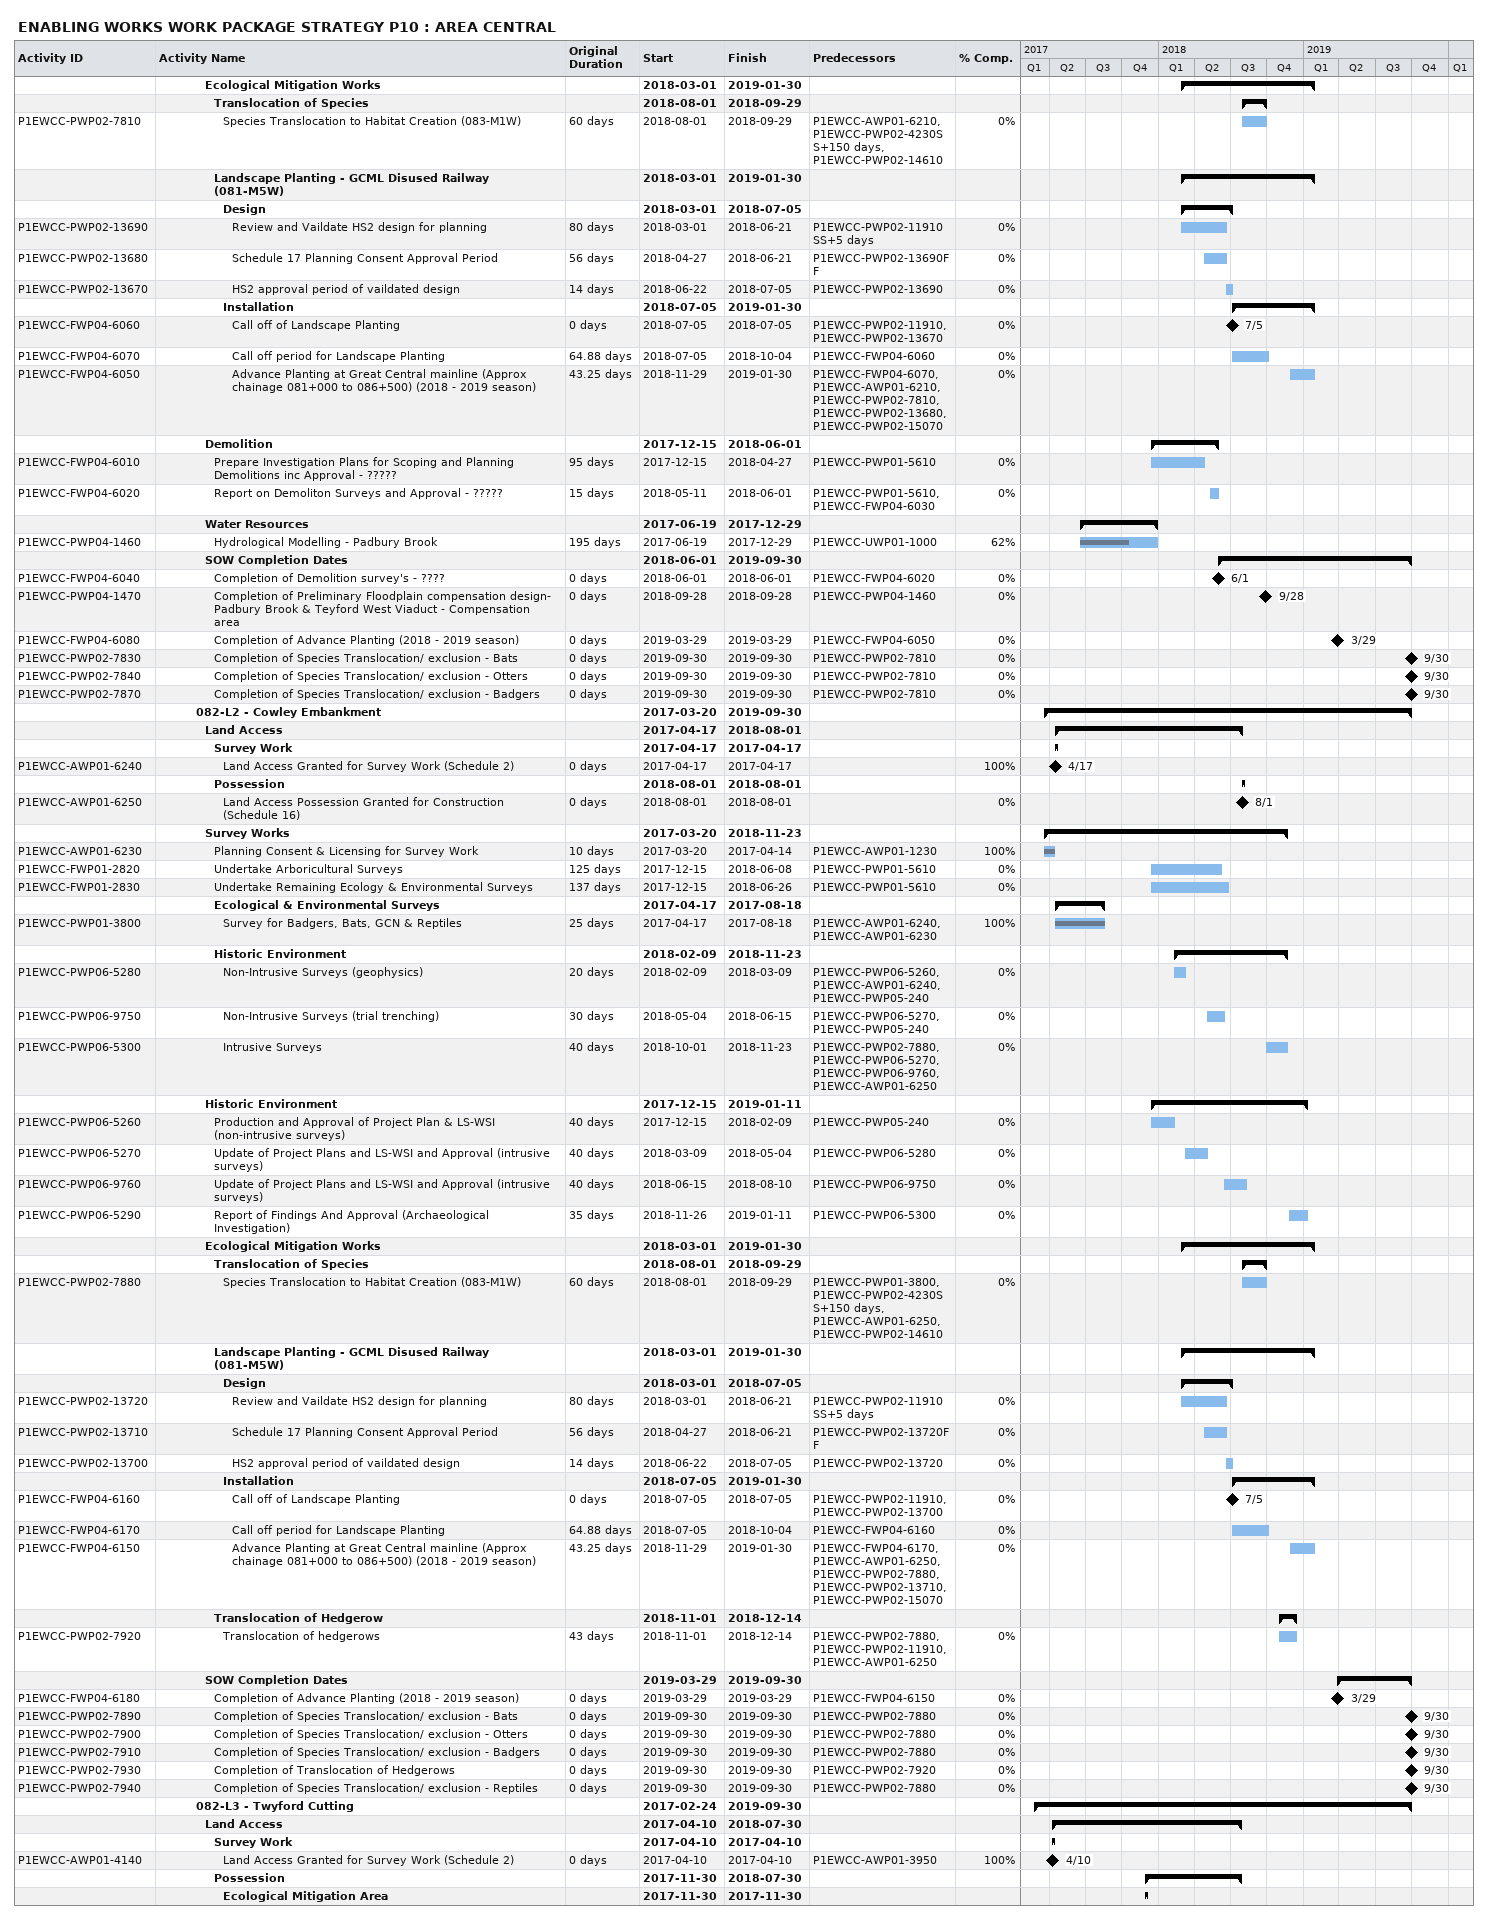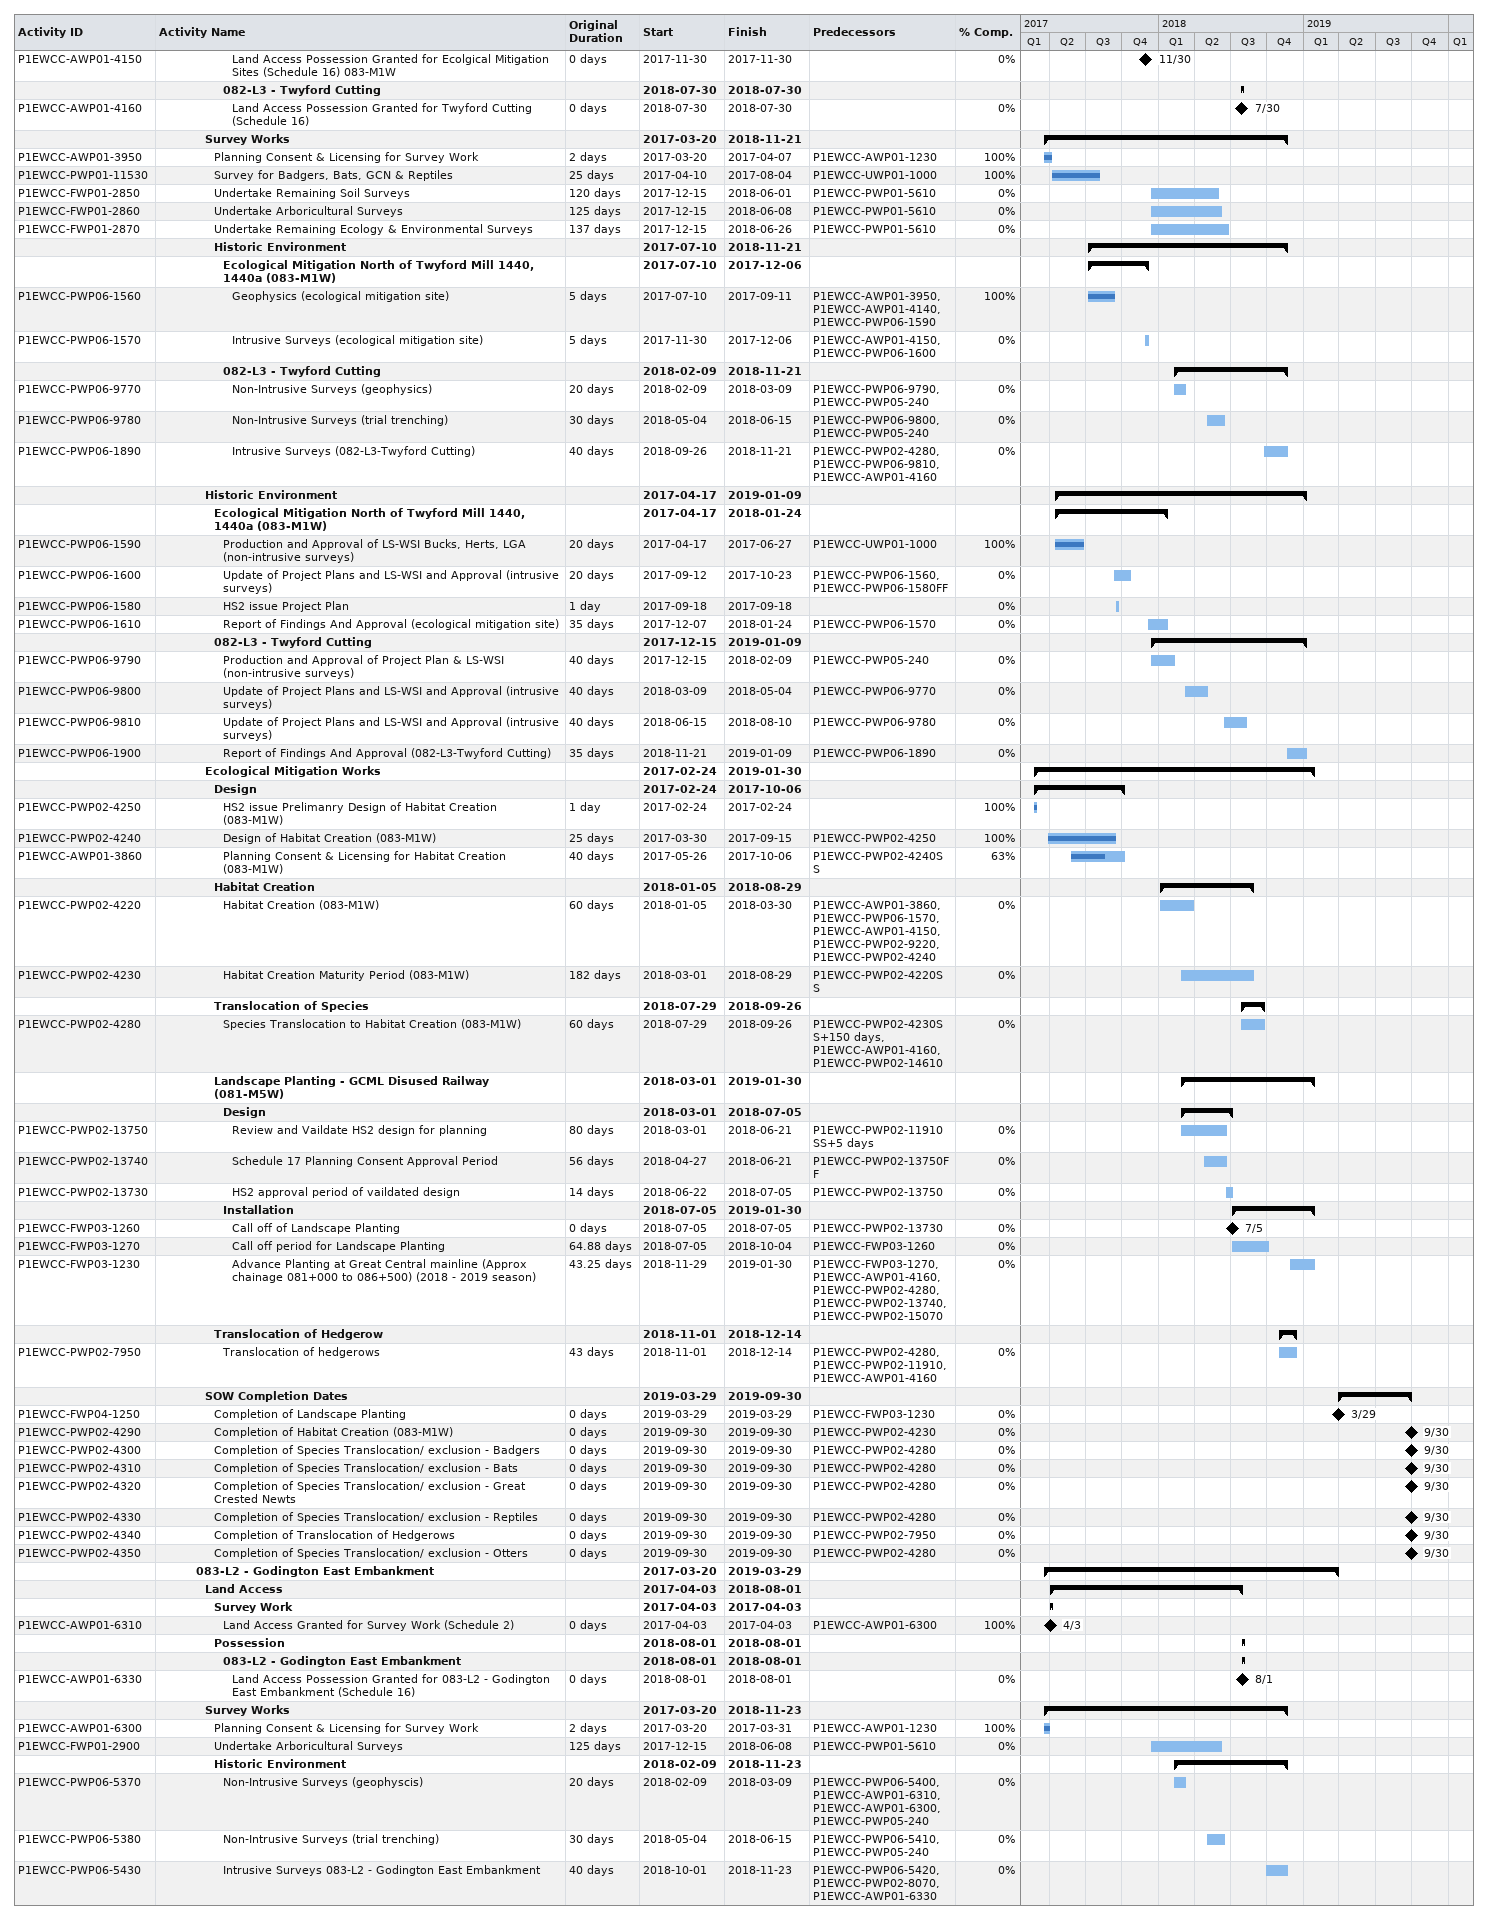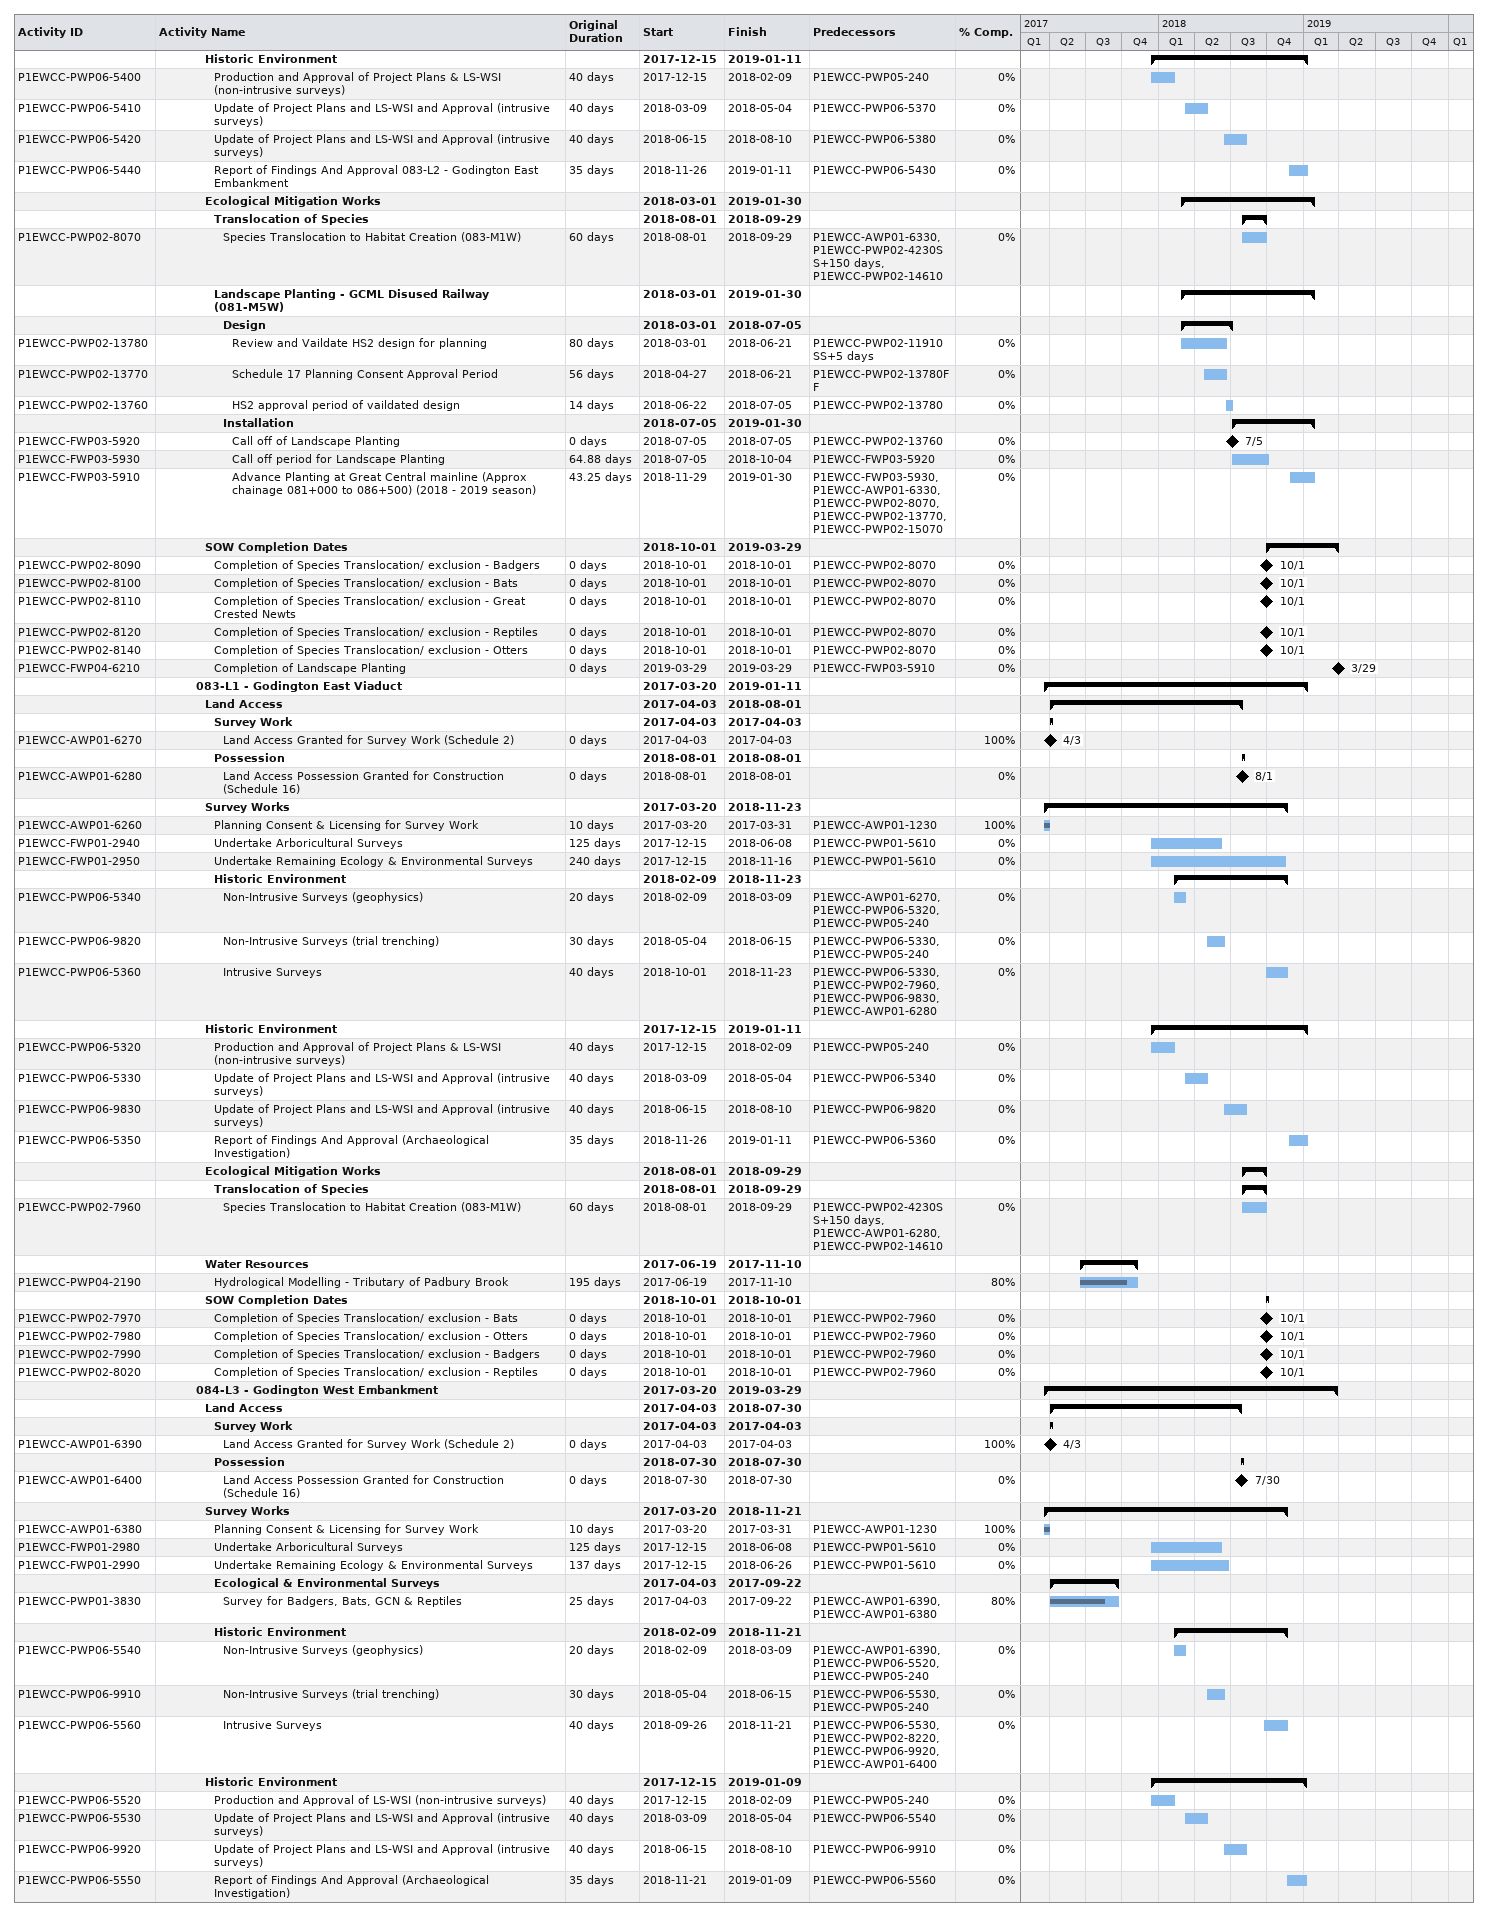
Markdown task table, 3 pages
ENABLING WORKS WORK PACKAGE STRATEGY P10 : AREA CENTRAL

| ID | Level | Task | Original duration | Start | Finish | Predecessors | % complete |
|---|---|---|---|---|---|---|---|
|  | 6 | **Ecological Mitigation Works** |  | 2018-03-01 | 2019-01-30 |  |  |
|  | 7 | **Translocation of Species** |  | 2018-08-01 | 2018-09-29 |  |  |
| P1EWCC-PWP02-7810 | 8 | Species Translocation to Habitat Creation (083-M1W) | 60d | 2018-08-01 | 2018-09-29 | P1EWCC-AWP01-6210, P1EWCC-PWP02-4230SS+150d, P1EWCC-PWP02-14610 | 0 |
|  | 7 | **Landscape Planting - GCML Disused Railway (081-M5W)** |  | 2018-03-01 | 2019-01-30 |  |  |
|  | 8 | **Design** |  | 2018-03-01 | 2018-07-05 |  |  |
| P1EWCC-PWP02-13690 | 9 | Review and Vaildate HS2 design for planning | 80d | 2018-03-01 | 2018-06-21 | P1EWCC-PWP02-11910SS+5d | 0 |
| P1EWCC-PWP02-13680 | 9 | Schedule 17 Planning Consent Approval Period | 56d | 2018-04-27 | 2018-06-21 | P1EWCC-PWP02-13690FF | 0 |
| P1EWCC-PWP02-13670 | 9 | HS2 approval period of vaildated design | 14d | 2018-06-22 | 2018-07-05 | P1EWCC-PWP02-13690 | 0 |
|  | 8 | **Installation** |  | 2018-07-05 | 2019-01-30 |  |  |
| P1EWCC-FWP04-6060 | 9 | Call off of Landscape Planting | 0d | 2018-07-05 | 2018-07-05 | P1EWCC-PWP02-11910, P1EWCC-PWP02-13670 | 0 |
| P1EWCC-FWP04-6070 | 9 | Call off period for Landscape Planting | 64.88d | 2018-07-05 | 2018-10-04 | P1EWCC-FWP04-6060 | 0 |
| P1EWCC-FWP04-6050 | 9 | Advance Planting at Great Central mainline (Approx chainage 081+000 to 086+500) (2018 - 2019 season) | 43.25d | 2018-11-29 | 2019-01-30 | P1EWCC-FWP04-6070, P1EWCC-AWP01-6210, P1EWCC-PWP02-7810, P1EWCC-PWP02-13680, P1EWCC-PWP02-15070 | 0 |
|  | 6 | **Demolition** |  | 2017-12-15 | 2018-06-01 |  |  |
| P1EWCC-FWP04-6010 | 7 | Prepare Investigation Plans for Scoping and Planning Demolitions inc Approval - ????? | 95d | 2017-12-15 | 2018-04-27 | P1EWCC-PWP01-5610 | 0 |
| P1EWCC-FWP04-6020 | 7 | Report on Demoliton Surveys and Approval - ????? | 15d | 2018-05-11 | 2018-06-01 | P1EWCC-PWP01-5610, P1EWCC-FWP04-6030 | 0 |
|  | 6 | **Water Resources** |  | 2017-06-19 | 2017-12-29 |  |  |
| P1EWCC-PWP04-1460 | 7 | Hydrological Modelling - Padbury Brook | 195d | 2017-06-19 | 2017-12-29 | P1EWCC-UWP01-1000 | 62 |
|  | 6 | **SOW Completion Dates** |  | 2018-06-01 | 2019-09-30 |  |  |
| P1EWCC-FWP04-6040 | 7 | Completion of Demolition survey's - ???? | 0d | 2018-06-01 | 2018-06-01 | P1EWCC-FWP04-6020 | 0 |
| P1EWCC-PWP04-1470 | 7 | Completion of Preliminary Floodplain compensation design- Padbury Brook & Teyford West Viaduct - Compensation area | 0d | 2018-09-28 | 2018-09-28 | P1EWCC-PWP04-1460 | 0 |
| P1EWCC-FWP04-6080 | 7 | Completion of Advance Planting (2018 - 2019 season) | 0d | 2019-03-29 | 2019-03-29 | P1EWCC-FWP04-6050 | 0 |
| P1EWCC-PWP02-7830 | 7 | Completion of Species Translocation/ exclusion - Bats | 0d | 2019-09-30 | 2019-09-30 | P1EWCC-PWP02-7810 | 0 |
| P1EWCC-PWP02-7840 | 7 | Completion of Species Translocation/ exclusion - Otters | 0d | 2019-09-30 | 2019-09-30 | P1EWCC-PWP02-7810 | 0 |
| P1EWCC-PWP02-7870 | 7 | Completion of Species Translocation/ exclusion - Badgers | 0d | 2019-09-30 | 2019-09-30 | P1EWCC-PWP02-7810 | 0 |
|  | 5 | **082-L2 - Cowley Embankment** |  | 2017-03-20 | 2019-09-30 |  |  |
|  | 6 | **Land Access** |  | 2017-04-17 | 2018-08-01 |  |  |
|  | 7 | **Survey Work** |  | 2017-04-17 | 2017-04-17 |  |  |
| P1EWCC-AWP01-6240 | 8 | Land Access Granted for Survey Work (Schedule 2) | 0d | 2017-04-17 | 2017-04-17 |  | 100 |
|  | 7 | **Possession** |  | 2018-08-01 | 2018-08-01 |  |  |
| P1EWCC-AWP01-6250 | 8 | Land Access Possession Granted for Construction (Schedule 16) | 0d | 2018-08-01 | 2018-08-01 |  | 0 |
|  | 6 | **Survey Works** |  | 2017-03-20 | 2018-11-23 |  |  |
| P1EWCC-AWP01-6230 | 7 | Planning Consent & Licensing for Survey Work | 10d | 2017-03-20 | 2017-04-14 | P1EWCC-AWP01-1230 | 100 |
| P1EWCC-FWP01-2820 | 7 | Undertake Arboricultural Surveys | 125d | 2017-12-15 | 2018-06-08 | P1EWCC-PWP01-5610 | 0 |
| P1EWCC-FWP01-2830 | 7 | Undertake Remaining Ecology & Environmental Surveys | 137d | 2017-12-15 | 2018-06-26 | P1EWCC-PWP01-5610 | 0 |
|  | 7 | **Ecological & Environmental Surveys** |  | 2017-04-17 | 2017-08-18 |  |  |
| P1EWCC-PWP01-3800 | 8 | Survey for Badgers, Bats, GCN & Reptiles | 25d | 2017-04-17 | 2017-08-18 | P1EWCC-AWP01-6240, P1EWCC-AWP01-6230 | 100 |
|  | 7 | **Historic Environment** |  | 2018-02-09 | 2018-11-23 |  |  |
| P1EWCC-PWP06-5280 | 8 | Non-Intrusive Surveys (geophysics) | 20d | 2018-02-09 | 2018-03-09 | P1EWCC-PWP06-5260, P1EWCC-AWP01-6240, P1EWCC-PWP05-240 | 0 |
| P1EWCC-PWP06-9750 | 8 | Non-Intrusive Surveys (trial trenching) | 30d | 2018-05-04 | 2018-06-15 | P1EWCC-PWP06-5270, P1EWCC-PWP05-240 | 0 |
| P1EWCC-PWP06-5300 | 8 | Intrusive Surveys | 40d | 2018-10-01 | 2018-11-23 | P1EWCC-PWP02-7880, P1EWCC-PWP06-5270, P1EWCC-PWP06-9760, P1EWCC-AWP01-6250 | 0 |
|  | 6 | **Historic Environment** |  | 2017-12-15 | 2019-01-11 |  |  |
| P1EWCC-PWP06-5260 | 7 | Production and Approval of Project Plan & LS-WSI (non-intrusive surveys) | 40d | 2017-12-15 | 2018-02-09 | P1EWCC-PWP05-240 | 0 |
| P1EWCC-PWP06-5270 | 7 | Update of Project Plans and LS-WSI and Approval (intrusive surveys) | 40d | 2018-03-09 | 2018-05-04 | P1EWCC-PWP06-5280 | 0 |
| P1EWCC-PWP06-9760 | 7 | Update of Project Plans and LS-WSI and Approval (intrusive surveys) | 40d | 2018-06-15 | 2018-08-10 | P1EWCC-PWP06-9750 | 0 |
| P1EWCC-PWP06-5290 | 7 | Report of Findings And Approval (Archaeological Investigation) | 35d | 2018-11-26 | 2019-01-11 | P1EWCC-PWP06-5300 | 0 |
|  | 6 | **Ecological Mitigation Works** |  | 2018-03-01 | 2019-01-30 |  |  |
|  | 7 | **Translocation of Species** |  | 2018-08-01 | 2018-09-29 |  |  |
| P1EWCC-PWP02-7880 | 8 | Species Translocation to Habitat Creation (083-M1W) | 60d | 2018-08-01 | 2018-09-29 | P1EWCC-PWP01-3800, P1EWCC-PWP02-4230SS+150d, P1EWCC-AWP01-6250, P1EWCC-PWP02-14610 | 0 |
|  | 7 | **Landscape Planting - GCML Disused Railway (081-M5W)** |  | 2018-03-01 | 2019-01-30 |  |  |
|  | 8 | **Design** |  | 2018-03-01 | 2018-07-05 |  |  |
| P1EWCC-PWP02-13720 | 9 | Review and Vaildate HS2 design for planning | 80d | 2018-03-01 | 2018-06-21 | P1EWCC-PWP02-11910SS+5d | 0 |
| P1EWCC-PWP02-13710 | 9 | Schedule 17 Planning Consent Approval Period | 56d | 2018-04-27 | 2018-06-21 | P1EWCC-PWP02-13720FF | 0 |
| P1EWCC-PWP02-13700 | 9 | HS2 approval period of vaildated design | 14d | 2018-06-22 | 2018-07-05 | P1EWCC-PWP02-13720 | 0 |
|  | 8 | **Installation** |  | 2018-07-05 | 2019-01-30 |  |  |
| P1EWCC-FWP04-6160 | 9 | Call off of Landscape Planting | 0d | 2018-07-05 | 2018-07-05 | P1EWCC-PWP02-11910, P1EWCC-PWP02-13700 | 0 |
| P1EWCC-FWP04-6170 | 9 | Call off period for Landscape Planting | 64.88d | 2018-07-05 | 2018-10-04 | P1EWCC-FWP04-6160 | 0 |
| P1EWCC-FWP04-6150 | 9 | Advance Planting at Great Central mainline (Approx chainage 081+000 to 086+500) (2018 - 2019 season) | 43.25d | 2018-11-29 | 2019-01-30 | P1EWCC-FWP04-6170, P1EWCC-AWP01-6250, P1EWCC-PWP02-7880, P1EWCC-PWP02-13710, P1EWCC-PWP02-15070 | 0 |
|  | 7 | **Translocation of Hedgerow** |  | 2018-11-01 | 2018-12-14 |  |  |
| P1EWCC-PWP02-7920 | 8 | Translocation of hedgerows | 43d | 2018-11-01 | 2018-12-14 | P1EWCC-PWP02-7880, P1EWCC-PWP02-11910, P1EWCC-AWP01-6250 | 0 |
|  | 6 | **SOW Completion Dates** |  | 2019-03-29 | 2019-09-30 |  |  |
| P1EWCC-FWP04-6180 | 7 | Completion of Advance Planting (2018 - 2019 season) | 0d | 2019-03-29 | 2019-03-29 | P1EWCC-FWP04-6150 | 0 |
| P1EWCC-PWP02-7890 | 7 | Completion of Species Translocation/ exclusion - Bats | 0d | 2019-09-30 | 2019-09-30 | P1EWCC-PWP02-7880 | 0 |
| P1EWCC-PWP02-7900 | 7 | Completion of Species Translocation/ exclusion - Otters | 0d | 2019-09-30 | 2019-09-30 | P1EWCC-PWP02-7880 | 0 |
| P1EWCC-PWP02-7910 | 7 | Completion of Species Translocation/ exclusion - Badgers | 0d | 2019-09-30 | 2019-09-30 | P1EWCC-PWP02-7880 | 0 |
| P1EWCC-PWP02-7930 | 7 | Completion of Translocation of Hedgerows | 0d | 2019-09-30 | 2019-09-30 | P1EWCC-PWP02-7920 | 0 |
| P1EWCC-PWP02-7940 | 7 | Completion of Species Translocation/ exclusion - Reptiles | 0d | 2019-09-30 | 2019-09-30 | P1EWCC-PWP02-7880 | 0 |
|  | 5 | **082-L3 - Twyford Cutting** |  | 2017-02-24 | 2019-09-30 |  |  |
|  | 6 | **Land Access** |  | 2017-04-10 | 2018-07-30 |  |  |
|  | 7 | **Survey Work** |  | 2017-04-10 | 2017-04-10 |  |  |
| P1EWCC-AWP01-4140 | 8 | Land Access Granted for Survey Work (Schedule 2) | 0d | 2017-04-10 | 2017-04-10 | P1EWCC-AWP01-3950 | 100 |
|  | 7 | **Possession** |  | 2017-11-30 | 2018-07-30 |  |  |
|  | 8 | **Ecological Mitigation Area** |  | 2017-11-30 | 2017-11-30 |  |  |
| P1EWCC-AWP01-4150 | 9 | Land Access Possession Granted for Ecolgical Mitigation Sites (Schedule 16) 083-M1W | 0d | 2017-11-30 | 2017-11-30 |  | 0 |
|  | 8 | **082-L3 - Twyford Cutting** |  | 2018-07-30 | 2018-07-30 |  |  |
| P1EWCC-AWP01-4160 | 9 | Land Access Possession Granted for Twyford Cutting (Schedule 16) | 0d | 2018-07-30 | 2018-07-30 |  | 0 |
|  | 6 | **Survey Works** |  | 2017-03-20 | 2018-11-21 |  |  |
| P1EWCC-AWP01-3950 | 7 | Planning Consent & Licensing for Survey Work | 2d | 2017-03-20 | 2017-04-07 | P1EWCC-AWP01-1230 | 100 |
| P1EWCC-PWP01-11530 | 7 | Survey for Badgers, Bats, GCN & Reptiles | 25d | 2017-04-10 | 2017-08-04 | P1EWCC-UWP01-1000 | 100 |
| P1EWCC-FWP01-2850 | 7 | Undertake Remaining Soil Surveys | 120d | 2017-12-15 | 2018-06-01 | P1EWCC-PWP01-5610 | 0 |
| P1EWCC-FWP01-2860 | 7 | Undertake Arboricultural Surveys | 125d | 2017-12-15 | 2018-06-08 | P1EWCC-PWP01-5610 | 0 |
| P1EWCC-FWP01-2870 | 7 | Undertake Remaining Ecology & Environmental Surveys | 137d | 2017-12-15 | 2018-06-26 | P1EWCC-PWP01-5610 | 0 |
|  | 7 | **Historic Environment** |  | 2017-07-10 | 2018-11-21 |  |  |
|  | 8 | **Ecological Mitigation North of Twyford Mill 1440, 1440a (083-M1W)** |  | 2017-07-10 | 2017-12-06 |  |  |
| P1EWCC-PWP06-1560 | 9 | Geophysics (ecological mitigation site) | 5d | 2017-07-10 | 2017-09-11 | P1EWCC-AWP01-3950, P1EWCC-AWP01-4140, P1EWCC-PWP06-1590 | 100 |
| P1EWCC-PWP06-1570 | 9 | Intrusive Surveys (ecological mitigation site) | 5d | 2017-11-30 | 2017-12-06 | P1EWCC-AWP01-4150, P1EWCC-PWP06-1600 | 0 |
|  | 8 | **082-L3 - Twyford Cutting** |  | 2018-02-09 | 2018-11-21 |  |  |
| P1EWCC-PWP06-9770 | 9 | Non-Intrusive Surveys (geophysics) | 20d | 2018-02-09 | 2018-03-09 | P1EWCC-PWP06-9790, P1EWCC-PWP05-240 | 0 |
| P1EWCC-PWP06-9780 | 9 | Non-Intrusive Surveys (trial trenching) | 30d | 2018-05-04 | 2018-06-15 | P1EWCC-PWP06-9800, P1EWCC-PWP05-240 | 0 |
| P1EWCC-PWP06-1890 | 9 | Intrusive Surveys (082-L3-Twyford Cutting) | 40d | 2018-09-26 | 2018-11-21 | P1EWCC-PWP02-4280, P1EWCC-PWP06-9810, P1EWCC-AWP01-4160 | 0 |
|  | 6 | **Historic Environment** |  | 2017-04-17 | 2019-01-09 |  |  |
|  | 7 | **Ecological Mitigation North of Twyford Mill 1440, 1440a (083-M1W)** |  | 2017-04-17 | 2018-01-24 |  |  |
| P1EWCC-PWP06-1590 | 8 | Production and Approval of LS-WSI Bucks, Herts, LGA (non-intrusive surveys) | 20d | 2017-04-17 | 2017-06-27 | P1EWCC-UWP01-1000 | 100 |
| P1EWCC-PWP06-1600 | 8 | Update of Project Plans and LS-WSI and Approval (intrusive surveys) | 20d | 2017-09-12 | 2017-10-23 | P1EWCC-PWP06-1560, P1EWCC-PWP06-1580FF | 0 |
| P1EWCC-PWP06-1580 | 8 | HS2 issue Project Plan | 1d | 2017-09-18 | 2017-09-18 |  | 0 |
| P1EWCC-PWP06-1610 | 8 | Report of Findings And Approval (ecological mitigation site) | 35d | 2017-12-07 | 2018-01-24 | P1EWCC-PWP06-1570 | 0 |
|  | 7 | **082-L3 - Twyford Cutting** |  | 2017-12-15 | 2019-01-09 |  |  |
| P1EWCC-PWP06-9790 | 8 | Production and Approval of Project Plan & LS-WSI (non-intrusive surveys) | 40d | 2017-12-15 | 2018-02-09 | P1EWCC-PWP05-240 | 0 |
| P1EWCC-PWP06-9800 | 8 | Update of Project Plans and LS-WSI and Approval (intrusive surveys) | 40d | 2018-03-09 | 2018-05-04 | P1EWCC-PWP06-9770 | 0 |
| P1EWCC-PWP06-9810 | 8 | Update of Project Plans and LS-WSI and Approval (intrusive surveys) | 40d | 2018-06-15 | 2018-08-10 | P1EWCC-PWP06-9780 | 0 |
| P1EWCC-PWP06-1900 | 8 | Report of Findings And Approval (082-L3-Twyford Cutting) | 35d | 2018-11-21 | 2019-01-09 | P1EWCC-PWP06-1890 | 0 |
|  | 6 | **Ecological Mitigation Works** |  | 2017-02-24 | 2019-01-30 |  |  |
|  | 7 | **Design** |  | 2017-02-24 | 2017-10-06 |  |  |
| P1EWCC-PWP02-4250 | 8 | HS2 issue Prelimanry Design of Habitat Creation (083-M1W) | 1d | 2017-02-24 | 2017-02-24 |  | 100 |
| P1EWCC-PWP02-4240 | 8 | Design of Habitat Creation (083-M1W) | 25d | 2017-03-30 | 2017-09-15 | P1EWCC-PWP02-4250 | 100 |
| P1EWCC-AWP01-3860 | 8 | Planning Consent & Licensing for Habitat Creation (083-M1W) | 40d | 2017-05-26 | 2017-10-06 | P1EWCC-PWP02-4240SS | 63 |
|  | 7 | **Habitat Creation** |  | 2018-01-05 | 2018-08-29 |  |  |
| P1EWCC-PWP02-4220 | 8 | Habitat Creation (083-M1W) | 60d | 2018-01-05 | 2018-03-30 | P1EWCC-AWP01-3860, P1EWCC-PWP06-1570, P1EWCC-AWP01-4150, P1EWCC-PWP02-9220, P1EWCC-PWP02-4240 | 0 |
| P1EWCC-PWP02-4230 | 8 | Habitat Creation Maturity Period (083-M1W) | 182d | 2018-03-01 | 2018-08-29 | P1EWCC-PWP02-4220SS | 0 |
|  | 7 | **Translocation of Species** |  | 2018-07-29 | 2018-09-26 |  |  |
| P1EWCC-PWP02-4280 | 8 | Species Translocation to Habitat Creation (083-M1W) | 60d | 2018-07-29 | 2018-09-26 | P1EWCC-PWP02-4230SS+150d, P1EWCC-AWP01-4160, P1EWCC-PWP02-14610 | 0 |
|  | 7 | **Landscape Planting - GCML Disused Railway (081-M5W)** |  | 2018-03-01 | 2019-01-30 |  |  |
|  | 8 | **Design** |  | 2018-03-01 | 2018-07-05 |  |  |
| P1EWCC-PWP02-13750 | 9 | Review and Vaildate HS2 design for planning | 80d | 2018-03-01 | 2018-06-21 | P1EWCC-PWP02-11910SS+5d | 0 |
| P1EWCC-PWP02-13740 | 9 | Schedule 17 Planning Consent Approval Period | 56d | 2018-04-27 | 2018-06-21 | P1EWCC-PWP02-13750FF | 0 |
| P1EWCC-PWP02-13730 | 9 | HS2 approval period of vaildated design | 14d | 2018-06-22 | 2018-07-05 | P1EWCC-PWP02-13750 | 0 |
|  | 8 | **Installation** |  | 2018-07-05 | 2019-01-30 |  |  |
| P1EWCC-FWP03-1260 | 9 | Call off of Landscape Planting | 0d | 2018-07-05 | 2018-07-05 | P1EWCC-PWP02-13730 | 0 |
| P1EWCC-FWP03-1270 | 9 | Call off period for Landscape Planting | 64.88d | 2018-07-05 | 2018-10-04 | P1EWCC-FWP03-1260 | 0 |
| P1EWCC-FWP03-1230 | 9 | Advance Planting at Great Central mainline (Approx chainage 081+000 to 086+500) (2018 - 2019 season) | 43.25d | 2018-11-29 | 2019-01-30 | P1EWCC-FWP03-1270, P1EWCC-AWP01-4160, P1EWCC-PWP02-4280, P1EWCC-PWP02-13740, P1EWCC-PWP02-15070 | 0 |
|  | 7 | **Translocation of Hedgerow** |  | 2018-11-01 | 2018-12-14 |  |  |
| P1EWCC-PWP02-7950 | 8 | Translocation of hedgerows | 43d | 2018-11-01 | 2018-12-14 | P1EWCC-PWP02-4280, P1EWCC-PWP02-11910, P1EWCC-AWP01-4160 | 0 |
|  | 6 | **SOW Completion Dates** |  | 2019-03-29 | 2019-09-30 |  |  |
| P1EWCC-FWP04-1250 | 7 | Completion of Landscape Planting | 0d | 2019-03-29 | 2019-03-29 | P1EWCC-FWP03-1230 | 0 |
| P1EWCC-PWP02-4290 | 7 | Completion of Habitat Creation (083-M1W) | 0d | 2019-09-30 | 2019-09-30 | P1EWCC-PWP02-4230 | 0 |
| P1EWCC-PWP02-4300 | 7 | Completion of Species Translocation/ exclusion - Badgers | 0d | 2019-09-30 | 2019-09-30 | P1EWCC-PWP02-4280 | 0 |
| P1EWCC-PWP02-4310 | 7 | Completion of Species Translocation/ exclusion - Bats | 0d | 2019-09-30 | 2019-09-30 | P1EWCC-PWP02-4280 | 0 |
| P1EWCC-PWP02-4320 | 7 | Completion of Species Translocation/ exclusion - Great Crested Newts | 0d | 2019-09-30 | 2019-09-30 | P1EWCC-PWP02-4280 | 0 |
| P1EWCC-PWP02-4330 | 7 | Completion of Species Translocation/ exclusion - Reptiles | 0d | 2019-09-30 | 2019-09-30 | P1EWCC-PWP02-4280 | 0 |
| P1EWCC-PWP02-4340 | 7 | Completion of Translocation of Hedgerows | 0d | 2019-09-30 | 2019-09-30 | P1EWCC-PWP02-7950 | 0 |
| P1EWCC-PWP02-4350 | 7 | Completion of Species Translocation/ exclusion - Otters | 0d | 2019-09-30 | 2019-09-30 | P1EWCC-PWP02-4280 | 0 |
|  | 5 | **083-L2 - Godington East Embankment** |  | 2017-03-20 | 2019-03-29 |  |  |
|  | 6 | **Land Access** |  | 2017-04-03 | 2018-08-01 |  |  |
|  | 7 | **Survey Work** |  | 2017-04-03 | 2017-04-03 |  |  |
| P1EWCC-AWP01-6310 | 8 | Land Access Granted for Survey Work (Schedule 2) | 0d | 2017-04-03 | 2017-04-03 | P1EWCC-AWP01-6300 | 100 |
|  | 7 | **Possession** |  | 2018-08-01 | 2018-08-01 |  |  |
|  | 8 | **083-L2 - Godington East Embankment** |  | 2018-08-01 | 2018-08-01 |  |  |
| P1EWCC-AWP01-6330 | 9 | Land Access Possession Granted for 083-L2 - Godington East Embankment (Schedule 16) | 0d | 2018-08-01 | 2018-08-01 |  | 0 |
|  | 6 | **Survey Works** |  | 2017-03-20 | 2018-11-23 |  |  |
| P1EWCC-AWP01-6300 | 7 | Planning Consent & Licensing for Survey Work | 2d | 2017-03-20 | 2017-03-31 | P1EWCC-AWP01-1230 | 100 |
| P1EWCC-FWP01-2900 | 7 | Undertake Arboricultural Surveys | 125d | 2017-12-15 | 2018-06-08 | P1EWCC-PWP01-5610 | 0 |
|  | 7 | **Historic Environment** |  | 2018-02-09 | 2018-11-23 |  |  |
| P1EWCC-PWP06-5370 | 8 | Non-Intrusive Surveys (geophyscis) | 20d | 2018-02-09 | 2018-03-09 | P1EWCC-PWP06-5400, P1EWCC-AWP01-6310, P1EWCC-AWP01-6300, P1EWCC-PWP05-240 | 0 |
| P1EWCC-PWP06-5380 | 8 | Non-Intrusive Surveys (trial trenching) | 30d | 2018-05-04 | 2018-06-15 | P1EWCC-PWP06-5410, P1EWCC-PWP05-240 | 0 |
| P1EWCC-PWP06-5430 | 8 | Intrusive Surveys 083-L2 - Godington East Embankment | 40d | 2018-10-01 | 2018-11-23 | P1EWCC-PWP06-5420, P1EWCC-PWP02-8070, P1EWCC-AWP01-6330 | 0 |
|  | 6 | **Historic Environment** |  | 2017-12-15 | 2019-01-11 |  |  |
| P1EWCC-PWP06-5400 | 7 | Production and Approval of Project Plans & LS-WSI (non-intrusive surveys) | 40d | 2017-12-15 | 2018-02-09 | P1EWCC-PWP05-240 | 0 |
| P1EWCC-PWP06-5410 | 7 | Update of Project Plans and LS-WSI and Approval (intrusive surveys) | 40d | 2018-03-09 | 2018-05-04 | P1EWCC-PWP06-5370 | 0 |
| P1EWCC-PWP06-5420 | 7 | Update of Project Plans and LS-WSI and Approval (intrusive surveys) | 40d | 2018-06-15 | 2018-08-10 | P1EWCC-PWP06-5380 | 0 |
| P1EWCC-PWP06-5440 | 7 | Report of Findings And Approval 083-L2 - Godington East Embankment | 35d | 2018-11-26 | 2019-01-11 | P1EWCC-PWP06-5430 | 0 |
|  | 6 | **Ecological Mitigation Works** |  | 2018-03-01 | 2019-01-30 |  |  |
|  | 7 | **Translocation of Species** |  | 2018-08-01 | 2018-09-29 |  |  |
| P1EWCC-PWP02-8070 | 8 | Species Translocation to Habitat Creation (083-M1W) | 60d | 2018-08-01 | 2018-09-29 | P1EWCC-AWP01-6330, P1EWCC-PWP02-4230SS+150d, P1EWCC-PWP02-14610 | 0 |
|  | 7 | **Landscape Planting - GCML Disused Railway (081-M5W)** |  | 2018-03-01 | 2019-01-30 |  |  |
|  | 8 | **Design** |  | 2018-03-01 | 2018-07-05 |  |  |
| P1EWCC-PWP02-13780 | 9 | Review and Vaildate HS2 design for planning | 80d | 2018-03-01 | 2018-06-21 | P1EWCC-PWP02-11910SS+5d | 0 |
| P1EWCC-PWP02-13770 | 9 | Schedule 17 Planning Consent Approval Period | 56d | 2018-04-27 | 2018-06-21 | P1EWCC-PWP02-13780FF | 0 |
| P1EWCC-PWP02-13760 | 9 | HS2 approval period of vaildated design | 14d | 2018-06-22 | 2018-07-05 | P1EWCC-PWP02-13780 | 0 |
|  | 8 | **Installation** |  | 2018-07-05 | 2019-01-30 |  |  |
| P1EWCC-FWP03-5920 | 9 | Call off of Landscape Planting | 0d | 2018-07-05 | 2018-07-05 | P1EWCC-PWP02-13760 | 0 |
| P1EWCC-FWP03-5930 | 9 | Call off period for Landscape Planting | 64.88d | 2018-07-05 | 2018-10-04 | P1EWCC-FWP03-5920 | 0 |
| P1EWCC-FWP03-5910 | 9 | Advance Planting at Great Central mainline (Approx chainage 081+000 to 086+500) (2018 - 2019 season) | 43.25d | 2018-11-29 | 2019-01-30 | P1EWCC-FWP03-5930, P1EWCC-AWP01-6330, P1EWCC-PWP02-8070, P1EWCC-PWP02-13770, P1EWCC-PWP02-15070 | 0 |
|  | 6 | **SOW Completion Dates** |  | 2018-10-01 | 2019-03-29 |  |  |
| P1EWCC-PWP02-8090 | 7 | Completion of Species Translocation/ exclusion - Badgers | 0d | 2018-10-01 | 2018-10-01 | P1EWCC-PWP02-8070 | 0 |
| P1EWCC-PWP02-8100 | 7 | Completion of Species Translocation/ exclusion - Bats | 0d | 2018-10-01 | 2018-10-01 | P1EWCC-PWP02-8070 | 0 |
| P1EWCC-PWP02-8110 | 7 | Completion of Species Translocation/ exclusion - Great Crested Newts | 0d | 2018-10-01 | 2018-10-01 | P1EWCC-PWP02-8070 | 0 |
| P1EWCC-PWP02-8120 | 7 | Completion of Species Translocation/ exclusion - Reptiles | 0d | 2018-10-01 | 2018-10-01 | P1EWCC-PWP02-8070 | 0 |
| P1EWCC-PWP02-8140 | 7 | Completion of Species Translocation/ exclusion - Otters | 0d | 2018-10-01 | 2018-10-01 | P1EWCC-PWP02-8070 | 0 |
| P1EWCC-FWP04-6210 | 7 | Completion of Landscape Planting | 0d | 2019-03-29 | 2019-03-29 | P1EWCC-FWP03-5910 | 0 |
|  | 5 | **083-L1 - Godington East Viaduct** |  | 2017-03-20 | 2019-01-11 |  |  |
|  | 6 | **Land Access** |  | 2017-04-03 | 2018-08-01 |  |  |
|  | 7 | **Survey Work** |  | 2017-04-03 | 2017-04-03 |  |  |
| P1EWCC-AWP01-6270 | 8 | Land Access Granted for Survey Work (Schedule 2) | 0d | 2017-04-03 | 2017-04-03 |  | 100 |
|  | 7 | **Possession** |  | 2018-08-01 | 2018-08-01 |  |  |
| P1EWCC-AWP01-6280 | 8 | Land Access Possession Granted for Construction (Schedule 16) | 0d | 2018-08-01 | 2018-08-01 |  | 0 |
|  | 6 | **Survey Works** |  | 2017-03-20 | 2018-11-23 |  |  |
| P1EWCC-AWP01-6260 | 7 | Planning Consent & Licensing for Survey Work | 10d | 2017-03-20 | 2017-03-31 | P1EWCC-AWP01-1230 | 100 |
| P1EWCC-FWP01-2940 | 7 | Undertake Arboricultural Surveys | 125d | 2017-12-15 | 2018-06-08 | P1EWCC-PWP01-5610 | 0 |
| P1EWCC-FWP01-2950 | 7 | Undertake Remaining Ecology & Environmental Surveys | 240d | 2017-12-15 | 2018-11-16 | P1EWCC-PWP01-5610 | 0 |
|  | 7 | **Historic Environment** |  | 2018-02-09 | 2018-11-23 |  |  |
| P1EWCC-PWP06-5340 | 8 | Non-Intrusive Surveys (geophysics) | 20d | 2018-02-09 | 2018-03-09 | P1EWCC-AWP01-6270, P1EWCC-PWP06-5320, P1EWCC-PWP05-240 | 0 |
| P1EWCC-PWP06-9820 | 8 | Non-Intrusive Surveys (trial trenching) | 30d | 2018-05-04 | 2018-06-15 | P1EWCC-PWP06-5330, P1EWCC-PWP05-240 | 0 |
| P1EWCC-PWP06-5360 | 8 | Intrusive Surveys | 40d | 2018-10-01 | 2018-11-23 | P1EWCC-PWP06-5330, P1EWCC-PWP02-7960, P1EWCC-PWP06-9830, P1EWCC-AWP01-6280 | 0 |
|  | 6 | **Historic Environment** |  | 2017-12-15 | 2019-01-11 |  |  |
| P1EWCC-PWP06-5320 | 7 | Production and Approval of Project Plans & LS-WSI (non-intrusive surveys) | 40d | 2017-12-15 | 2018-02-09 | P1EWCC-PWP05-240 | 0 |
| P1EWCC-PWP06-5330 | 7 | Update of Project Plans and LS-WSI and Approval (intrusive surveys) | 40d | 2018-03-09 | 2018-05-04 | P1EWCC-PWP06-5340 | 0 |
| P1EWCC-PWP06-9830 | 7 | Update of Project Plans and LS-WSI and Approval (intrusive surveys) | 40d | 2018-06-15 | 2018-08-10 | P1EWCC-PWP06-9820 | 0 |
| P1EWCC-PWP06-5350 | 7 | Report of Findings And Approval (Archaeological Investigation) | 35d | 2018-11-26 | 2019-01-11 | P1EWCC-PWP06-5360 | 0 |
|  | 6 | **Ecological Mitigation Works** |  | 2018-08-01 | 2018-09-29 |  |  |
|  | 7 | **Translocation of Species** |  | 2018-08-01 | 2018-09-29 |  |  |
| P1EWCC-PWP02-7960 | 8 | Species Translocation to Habitat Creation (083-M1W) | 60d | 2018-08-01 | 2018-09-29 | P1EWCC-PWP02-4230SS+150d, P1EWCC-AWP01-6280, P1EWCC-PWP02-14610 | 0 |
|  | 6 | **Water Resources** |  | 2017-06-19 | 2017-11-10 |  |  |
| P1EWCC-PWP04-2190 | 7 | Hydrological Modelling - Tributary of Padbury Brook | 195d | 2017-06-19 | 2017-11-10 |  | 80 |
|  | 6 | **SOW Completion Dates** |  | 2018-10-01 | 2018-10-01 |  |  |
| P1EWCC-PWP02-7970 | 7 | Completion of Species Translocation/ exclusion - Bats | 0d | 2018-10-01 | 2018-10-01 | P1EWCC-PWP02-7960 | 0 |
| P1EWCC-PWP02-7980 | 7 | Completion of Species Translocation/ exclusion - Otters | 0d | 2018-10-01 | 2018-10-01 | P1EWCC-PWP02-7960 | 0 |
| P1EWCC-PWP02-7990 | 7 | Completion of Species Translocation/ exclusion - Badgers | 0d | 2018-10-01 | 2018-10-01 | P1EWCC-PWP02-7960 | 0 |
| P1EWCC-PWP02-8020 | 7 | Completion of Species Translocation/ exclusion - Reptiles | 0d | 2018-10-01 | 2018-10-01 | P1EWCC-PWP02-7960 | 0 |
|  | 5 | **084-L3 - Godington West Embankment** |  | 2017-03-20 | 2019-03-29 |  |  |
|  | 6 | **Land Access** |  | 2017-04-03 | 2018-07-30 |  |  |
|  | 7 | **Survey Work** |  | 2017-04-03 | 2017-04-03 |  |  |
| P1EWCC-AWP01-6390 | 8 | Land Access Granted for Survey Work (Schedule 2) | 0d | 2017-04-03 | 2017-04-03 |  | 100 |
|  | 7 | **Possession** |  | 2018-07-30 | 2018-07-30 |  |  |
| P1EWCC-AWP01-6400 | 8 | Land Access Possession Granted for Construction (Schedule 16) | 0d | 2018-07-30 | 2018-07-30 |  | 0 |
|  | 6 | **Survey Works** |  | 2017-03-20 | 2018-11-21 |  |  |
| P1EWCC-AWP01-6380 | 7 | Planning Consent & Licensing for Survey Work | 10d | 2017-03-20 | 2017-03-31 | P1EWCC-AWP01-1230 | 100 |
| P1EWCC-FWP01-2980 | 7 | Undertake Arboricultural Surveys | 125d | 2017-12-15 | 2018-06-08 | P1EWCC-PWP01-5610 | 0 |
| P1EWCC-FWP01-2990 | 7 | Undertake Remaining Ecology & Environmental Surveys | 137d | 2017-12-15 | 2018-06-26 | P1EWCC-PWP01-5610 | 0 |
|  | 7 | **Ecological & Environmental Surveys** |  | 2017-04-03 | 2017-09-22 |  |  |
| P1EWCC-PWP01-3830 | 8 | Survey for Badgers, Bats, GCN & Reptiles | 25d | 2017-04-03 | 2017-09-22 | P1EWCC-AWP01-6390, P1EWCC-AWP01-6380 | 80 |
|  | 7 | **Historic Environment** |  | 2018-02-09 | 2018-11-21 |  |  |
| P1EWCC-PWP06-5540 | 8 | Non-Intrusive Surveys (geophysics) | 20d | 2018-02-09 | 2018-03-09 | P1EWCC-AWP01-6390, P1EWCC-PWP06-5520, P1EWCC-PWP05-240 | 0 |
| P1EWCC-PWP06-9910 | 8 | Non-Intrusive Surveys (trial trenching) | 30d | 2018-05-04 | 2018-06-15 | P1EWCC-PWP06-5530, P1EWCC-PWP05-240 | 0 |
| P1EWCC-PWP06-5560 | 8 | Intrusive Surveys | 40d | 2018-09-26 | 2018-11-21 | P1EWCC-PWP06-5530, P1EWCC-PWP02-8220, P1EWCC-PWP06-9920, P1EWCC-AWP01-6400 | 0 |
|  | 6 | **Historic Environment** |  | 2017-12-15 | 2019-01-09 |  |  |
| P1EWCC-PWP06-5520 | 7 | Production and Approval of LS-WSI (non-intrusive surveys) | 40d | 2017-12-15 | 2018-02-09 | P1EWCC-PWP05-240 | 0 |
| P1EWCC-PWP06-5530 | 7 | Update of Project Plans and LS-WSI and Approval (intrusive surveys) | 40d | 2018-03-09 | 2018-05-04 | P1EWCC-PWP06-5540 | 0 |
| P1EWCC-PWP06-9920 | 7 | Update of Project Plans and LS-WSI and Approval (intrusive surveys) | 40d | 2018-06-15 | 2018-08-10 | P1EWCC-PWP06-9910 | 0 |
| P1EWCC-PWP06-5550 | 7 | Report of Findings And Approval (Archaeological Investigation) | 35d | 2018-11-21 | 2019-01-09 | P1EWCC-PWP06-5560 | 0 |
